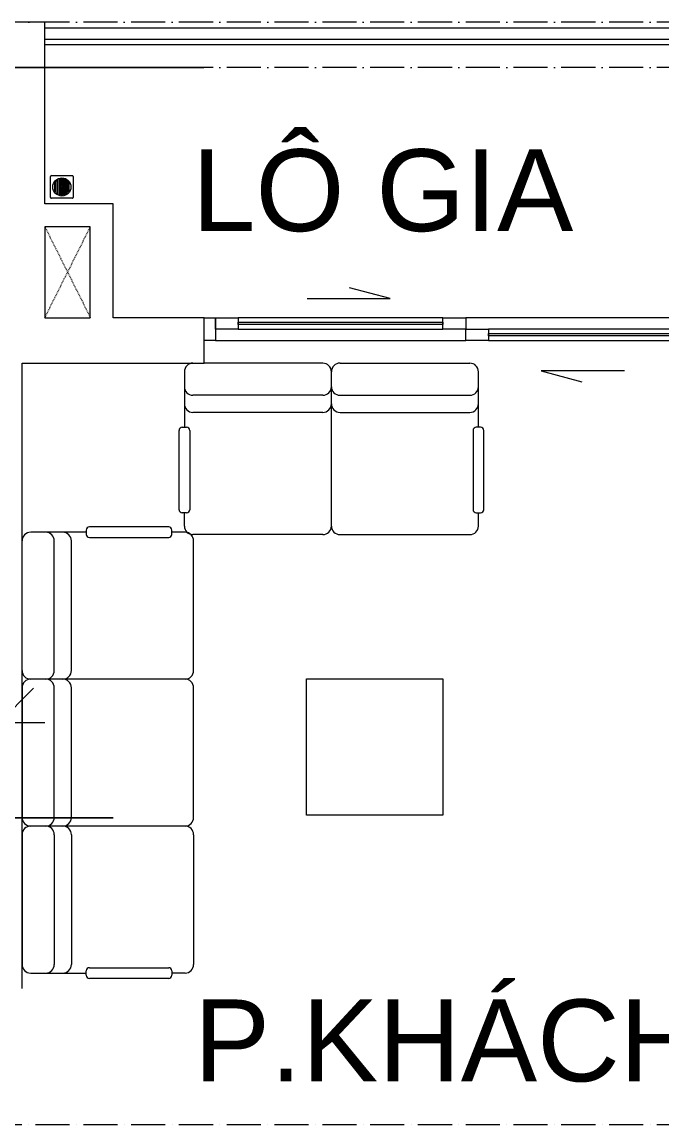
# Model space of a CAD drawing. Header units: millimetres. Extents: x -20144 to 122974, y -38328 to 48263.
# Drawn here: x 96971 to 99784, y 37750 to 42600 of the extents above; entities that cross this region are included whole.
import ezdxf

# ---------------------------------------------------------------- set-up
doc = ezdxf.new("R2010")
doc.units = ezdxf.units.MM
doc.linetypes.add('Dash', pattern=[6.35, 3.175, -3.175])
doc.linetypes.add('Grid Line', pattern=[4.2, 3, -0.6, 0, -0.6])
for name, color, linetype, lineweight in [('A-DETL-GENF', 31, 'Continuous', 5), ('A-DETL-GENF-HDLN', 161, 'Dash', 5), ('CHU', 181, 'Continuous', 5), ('CUA', 31, 'Continuous', 9), ('DIM', 1, 'Continuous', 5), ('DIM-200', 1, 'Continuous', 5), ('NET THAY 1', 41, 'Continuous', 5), ('NET-CAT', 3, 'Continuous', 15), ('NET-THAY', 2, 'Continuous', 9), ('THIET BI', 44, 'Continuous', 5), ('THIET-BI', 44, 'Continuous', 5), ('TRUC', 225, 'Continuous', 5)]:
    doc.layers.add(name, color=color, linetype=linetype, lineweight=lineweight)
doc.styles.add('Arial_3', font='arial_1.ttf', dxfattribs={"height": 400})
doc.styles.add('Arial_4', font='arial_1.ttf', dxfattribs={"height": 360})
doc.dimstyles.new('Diagonal_-_2mm_Arial', dxfattribs={"dimscale": 304.8, "dimtxt": 408.10376, "dimasz": 0.984252, "dimexe": 0.656168, "dimexo": 4.593176, "dimgap": 0.098425, "dimtad": 1, "dimdec": 0, "dimzin": 0, "dimdsep": 46, "dimtxsty": 'Arial_3', "dimblk1": 'OBLIQUE', "dimblk2": 'OBLIQUE', "dimsah": 1, "dimcen": 0.09, "dimdle": 0.656168, "dimazin": 0, "dimtfac": 1, "dimtdec": 4, "dimtix": 1, "dimtmove": 0, "dimatfit": 3, "dimfxl": 1, "dimtvp": 1, "dimtolj": 1, "dimtzin": 0, "dimlwd": 9, "dimlwe": 9, "dimarcsym": 2})

# ---------------------------------------------------------------- blocks, each defined once
blk = doc.blocks.new('CUA LO GIA _LUA_1 - CUA LO GIA _LUA_ 2300-1425465-MẶT BẰNG TẦNG 23')
at = {"layer": 'CUA'}
for p, q in [((-332.4, 133.9), (-511.1, 181.8)), ((-697.4, 133.9), (-332.4, 133.9)), ((-1150, -100), (-1150, 0)), ((-1150, 0), (-1100, 0)), ((-1100, -50), (-1100, 0)), ((-1100, 0), (-1000, 0)), ((-1100, 0), (-1100, -100)), ((-1000, 0), (-1000, -50)), ((-100, 0), (-1000, 0)), ((-100, -50), (-100, 0)), ((-100, 0), (0, 0)), ((0, 0), (0, -50)), ((1100, 0), (0, 0)), ((1100, -100), (1100, 0)), ((1100, 0), (1150, 0)), ((-1000, -30), (-1000, -20)), ((-1000, -20), (-100, -20)), ((-100, -30), (-1000, -30)), ((-100, -20), (-100, -30)), ((-1000, -50), (-1100, -50)), ((-1000, -50), (-100, -50)), ((0, -50), (-100, -50)), ((0, -100), (0, -50)), ((0, -50), (100, -50)), ((100, -50), (100, -100)), ((1000, -50), (100, -50)), ((100, -80), (100, -70)), ((100, -70), (1000, -70)), ((1000, -80), (100, -80)), ((1000, -100), (1000, -50)), ((1000, -50), (1100, -50)), ((1000, -70), (1000, -80)), ((1100, -50), (1100, -100)), ((-1100, -100), (-1150, -100)), ((-1100, -100), (0, -100)), ((100, -100), (0, -100)), ((100, -100), (1000, -100)), ((1100, -100), (1000, -100)), ((1150, -100), (1100, -100)), ((332.4, -183.9), (511.1, -231.8)), ((697.4, -183.9), (332.4, -183.9))]:
    blk.add_line(p, q, dxfattribs=at)
blk = doc.blocks.new('X-SOFA - X-SOFA-1425466-MẶT BẰNG TẦNG 23')
at = {"layer": 'THIET BI'}
for p, q in [((-658.4, 959.8), (-658.4, 978.7)), ((-644.3, 992.8), (-295.7, 992.8)), ((-281.5, 978.7), (-281.5, 959.8)), ((-753.8, 360.8), (-753.8, 931.5)), ((-716.2, 969.2), (-658.4, 969.2)), ((-295.7, 945.7), (-644.3, 945.7)), ((-103.7, 969.2), (-281.5, 969.2)), ((-216.7, 360.8), (-216.7, 931.5)), ((-141.3, 360.8), (-141.3, 931.5)), ((-37.7, 969.2), (-103.7, 969.2)), ((0, 360.8), (0, 931.5)), ((-716.2, 323.1), (-37.7, 323.1)), ((-1850, 275), (-1250, 275)), ((-1850, -325), (-1850, 275)), ((-1850, -325), (-1850, 275)), ((-1850, 275), (-1250, 275)), ((-1250, 275), (-1250, -325)), ((-1250, 275), (-1250, -325)), ((-753.8, 285.4), (-753.8, -285.4)), ((-216.7, 285.4), (-216.7, -285.4)), ((-141.3, 285.4), (-141.3, -285.4)), ((0, -285.4), (0, 285.4)), ((-1250, -325), (-1850, -325)), ((-1250, -325), (-1850, -325)), ((-716.2, -323.1), (-103.7, -323.1)), ((-103.7, -323.1), (-37.7, -323.1)), ((-753.8, -360.8), (-753.8, -931.5)), ((-216.7, -360.8), (-216.7, -931.5)), ((-141.3, -360.8), (-141.3, -931.5)), ((0, -360.8), (0, -931.5)), ((-716.2, -969.2), (-658.4, -969.2)), ((-658.4, -959.8), (-658.4, -978.7)), ((-295.7, -945.7), (-644.3, -945.7)), ((-281.5, -978.7), (-281.5, -959.8)), ((-281.5, -969.2), (-103.7, -969.2)), ((-103.7, -969.2), (-37.7, -969.2)), ((-644.3, -992.8), (-295.7, -992.8))]:
    blk.add_line(p, q, dxfattribs=at)
for centre, radius, start, end in [((-644.3, 978.7), 14.1, 90, 180), ((-295.7, 978.7), 14.1, 0, 90), ((-716.2, 931.5), 37.7, 90, 180), ((-644.3, 959.8), 14.1, 180, 270), ((-295.7, 959.8), 14.1, 270, 0), ((-179, 931.5), 37.7, 90, 180), ((-103.7, 931.5), 37.7, 90, 180), ((-37.7, 931.5), 37.7, 0, 90), ((-716.2, 360.8), 37.7, 180, 270), ((-179, 360.8), 37.7, 180, 270), ((-103.7, 360.8), 37.7, 180, 270), ((-37.7, 360.8), 37.7, 270, 0), ((-716.2, 285.4), 37.7, 90, 180), ((-179, 285.4), 37.7, 90, 180), ((-103.7, 285.4), 37.7, 90, 180), ((-37.7, 285.4), 37.7, 360, 90), ((-716.2, -285.4), 37.7, 180, 270), ((-179, -285.4), 37.7, 180, 270), ((-103.7, -285.4), 37.7, 180, 270), ((-37.7, -285.4), 37.7, 270, 0), ((-716.2, -360.8), 37.7, 90, 180), ((-179, -360.8), 37.7, 90, 180), ((-103.7, -360.8), 37.7, 90, 180), ((-37.7, -360.8), 37.7, 360, 90), ((-716.2, -931.5), 37.7, 180, 270), ((-644.3, -959.8), 14.1, 90, 180), ((-295.7, -959.8), 14.1, 0, 90), ((-179, -931.5), 37.7, 180, 270), ((-103.7, -931.5), 37.7, 180, 270), ((-37.7, -931.5), 37.7, 270, 0), ((-644.3, -978.7), 14.1, 180, 270), ((-295.7, -978.7), 14.1, 270, 0)]:
    blk.add_arc(centre, radius, start, end, dxfattribs=at)
blk = doc.blocks.new('X-SOFA - X-SOFA-1425467-MẶT BẰNG TẦNG 23')
at = {"layer": 'THIET BI'}
for p, q in [((-716.2, 646.2), (-658.4, 646.2)), ((-658.4, 636.7), (-658.4, 655.6)), ((-644.3, 669.7), (-295.7, 669.7)), ((-281.5, 655.6), (-281.5, 636.7)), ((-103.7, 646.2), (-281.5, 646.2)), ((-37.7, 646.2), (-103.7, 646.2)), ((-753.8, 37.7), (-753.8, 608.5)), ((-295.7, 622.6), (-644.3, 622.6)), ((-216.7, 37.7), (-216.7, 608.5)), ((-141.3, 37.7), (-141.3, 608.5)), ((0, 37.7), (0, 559.8)), ((-716.2, 0), (-103.7, 0)), ((-103.7, 0), (-37.7, 0)), ((-753.8, -37.7), (-753.8, -608.5)), ((-216.7, -37.7), (-216.7, -608.5)), ((-141.3, -37.7), (-141.3, -608.5)), ((0, -37.7), (0, -608.5)), ((-295.7, -622.6), (-644.3, -622.6)), ((-716.2, -646.2), (-658.4, -646.2)), ((-658.4, -636.7), (-658.4, -655.6)), ((-644.3, -669.7), (-295.7, -669.7)), ((-281.5, -655.6), (-281.5, -636.7)), ((-281.5, -646.2), (-103.7, -646.2)), ((-103.7, -646.2), (-37.7, -646.2))]:
    blk.add_line(p, q, dxfattribs=at)
for centre, radius, start, end in [((-716.2, 608.5), 37.7, 90, 180), ((-644.3, 655.6), 14.1, 90, 180), ((-644.3, 636.7), 14.1, 180, 270), ((-295.7, 655.6), 14.1, 0, 90), ((-295.7, 636.7), 14.1, 270, 0), ((-179, 608.5), 37.7, 90, 180), ((-103.7, 608.5), 37.7, 90, 180), ((-37.7, 608.5), 37.7, 360, 90), ((-716.2, 37.7), 37.7, 180, 270), ((-179, 37.7), 37.7, 180, 270), ((-103.7, 37.7), 37.7, 180, 270), ((-37.7, 37.7), 37.7, 270, 0), ((-716.2, -37.7), 37.7, 90, 180), ((-179, -37.7), 37.7, 90, 180), ((-103.7, -37.7), 37.7, 90, 180), ((-37.7, -37.7), 37.7, 360, 90), ((-716.2, -608.5), 37.7, 180, 270), ((-644.3, -636.7), 14.1, 90, 180), ((-295.7, -636.7), 14.1, 0, 90), ((-179, -608.5), 37.7, 180, 270), ((-103.7, -608.5), 37.7, 180, 270), ((-37.7, -608.5), 37.7, 270, 0), ((-644.3, -655.6), 14.1, 180, 270), ((-295.7, -655.6), 14.1, 270, 0)]:
    blk.add_arc(centre, radius, start, end, dxfattribs=at)
blk = doc.blocks.new('X-PHEU - X-PHEU-1231512-MẶT BẰNG TẦNG 23')
at = {"layer": 'THIET-BI'}
for p, q in [((25, 29), (25, 121)), ((29, 125), (121, 125)), ((47.5, 51.8), (47.5, 98.2)), ((52.5, 103.1), (52.5, 46.9)), ((57.5, 43.5), (57.5, 106.5)), ((62.5, 108.8), (62.5, 41.2)), ((67.5, 39.8), (67.5, 110.2)), ((72.5, 110.9), (72.5, 78.1)), ((77.5, 78.1), (77.5, 110.9)), ((82.5, 110.2), (82.5, 39.8)), ((87.5, 41.2), (87.5, 108.8)), ((92.5, 106.5), (92.5, 43.5)), ((97.5, 46.9), (97.5, 103.1)), ((102.5, 98.2), (102.5, 51.8)), ((125, 121), (125, 29)), ((42.5, 90.5), (42.5, 59.5)), ((72.5, 71.9), (72.5, 39.1)), ((77.5, 39.1), (77.5, 71.9)), ((107.5, 59.5), (107.5, 90.5)), ((121, 25), (29, 25))]:
    blk.add_line(p, q, dxfattribs=at)
blk.add_circle((75, 75), 40, dxfattribs=at)
for centre, radius, start, end in [((29, 121), 4, 90, 180), ((75, 75), 36, 139.8082, 154.5256), ((75, 75), 36, 119.0853, 128.6822), ((75, 75), 36, 102.0247, 110.3175), ((75, 75), 36, 90, 93.9821), ((75, 75), 36, 86.0179, 90), ((75, 75), 36, 69.6825, 77.9753), ((75, 75), 36, 51.3178, 60.9147), ((75, 75), 36, 25.4744, 40.1918), ((121, 121), 4, 0, 90), ((75, 75), 36, 205.4744, 220.1918), ((75, 75), 4, 128.6822, 231.3178), ((75, 75), 4, 308.6822, 51.3178), ((75, 75), 36, 319.8082, 334.5256), ((29, 29), 4, 180, 270), ((75, 75), 36, 231.3178, 240.9147), ((75, 75), 36, 249.6825, 257.9753), ((75, 75), 36, 266.0179, 270), ((75, 75), 36, 270, 273.9821), ((75, 75), 36, 282.0247, 290.3175), ((75, 75), 36, 299.0853, 308.6822), ((121, 29), 4, 270, 360)]:
    blk.add_arc(centre, radius, start, end, dxfattribs=at)
blk = doc.blocks.new('Family1 - Family1 2-1425483-MẶT BẰNG TẦNG 23')
at = {"layer": 'A-DETL-GENF'}
for p, q in [((200, 400), (0, 400)), ((0, 400), (0, 0)), ((200, 0), (200, 400)), ((0, 0), (200, 0))]:
    blk.add_line(p, q, dxfattribs=at)
at = {"layer": 'A-DETL-GENF-HDLN'}
for p, q in [((0, 400), (200, 0.8)), ((0, 0), (200, 399.2))]:
    blk.add_line(p, q, dxfattribs=at)
blk = doc.blocks.new('DIMBLOCK110-MẶT BẰNG TẦNG 23')
at = {"layer": 'DIM-200', "lineweight": 9, "transparency": 16777216}
for p, q in [((93871.5, 38332.2), (93871.5, 39720.1)), ((96871.5, 38332.2), (96871.5, 39720.1)), ((93871.5, 39520.1), (94021.5, 39670.1)), ((96871.5, 39520.1), (97021.5, 39670.1)), ((93671.5, 39520.1), (97071.5, 39520.1)), ((93871.5, 39520.1), (93721.5, 39370.1)), ((93871.5, 39520.1), (93871.5, 38332.2)), ((96871.5, 39520.1), (96721.5, 39370.1)), ((96871.5, 39520.1), (96871.5, 38332.2))]:
    blk.add_line(p, q, dxfattribs=at)
at = {"layer": 'DIM-200', "color": 0, "lineweight": 9, "transparency": 16777216, "insert": (94756.2, 40069.4), "char_height": 400, "width": 1476.708, "attachment_point": 1, "line_spacing_factor": 0.941778, "style": 'Arial_3'}
blk.add_mtext('3000', dxfattribs=at)
blk = doc.blocks.new('_Oblique')
at = {"color": 0, "linetype": 'ByBlock', "lineweight": -2}
blk.add_line((-0.5, -0.5), (0.5, 0.5), dxfattribs=at)
blk = doc.blocks.new('DIMBLOCK111-MẶT BẰNG TẦNG 23')
at = {"layer": 'DIM-200', "lineweight": 9, "transparency": 16777216}
for p, q in [((96582.3, 38899.9), (96582.3, 42599.9)), ((96582.3, 42399.9), (96432.3, 42549.9)), ((97770.2, 42399.9), (96382.3, 42399.9)), ((96582.3, 42399.9), (96732.3, 42249.9)), ((96582.3, 42399.9), (97770.2, 42399.9)), ((96582.3, 39099.9), (96432.3, 39249.9)), ((97371.5, 39099.9), (96382.3, 39099.9)), ((96582.3, 39099.9), (96732.3, 38949.9)), ((96582.3, 39099.9), (97371.5, 39099.9))]:
    blk.add_line(p, q, dxfattribs=at)
at = {"layer": 'DIM-200', "color": 0, "lineweight": 9, "transparency": 16777216, "insert": (96033, 40134.6), "char_height": 400, "width": 1476.708, "attachment_point": 1, "rotation": 90, "line_spacing_factor": 0.941778, "style": 'Arial_3'}
blk.add_mtext('3300', dxfattribs=at)

msp = doc.modelspace()

# ---------------------------------------------------------------- linework, layer by layer
at = {"layer": 'NET THAY 1'}
for p, q in [((97071.5, 42525, 0), (97071.5, 42575, 0)), ((97071.5, 42575, 0), (100071.5, 42575, 0)), ((97071.5, 42525, 0), (100071.5, 42525, 0))]:
    msp.add_line(p, q, dxfattribs=at)
at = {"layer": 'NET-CAT'}
for p, q in [((97071.5, 42599.9), (96471.5, 42599.9)), ((97071.5, 41799.9), (97071.5, 42599.9)), ((97371.5, 41799.9), (97071.5, 41799.9)), ((97371.5, 41299.9), (97371.5, 41799.9)), ((97771.5, 41299.9), (97371.5, 41299.9)), ((97771.5, 41099.9), (97771.5, 41299.9)), ((96971.5, 41099.9), (97771.5, 41099.9)), ((96971.5, 38349.9), (96971.5, 41099.9))]:
    msp.add_line(p, q, dxfattribs=at)
at = {"layer": 'NET-THAY'}
msp.add_line((100071.5, 42500.1, 0), (97071.5, 42500.1, 0), dxfattribs=at)
at = {"layer": 'TRUC', "linetype": 'Grid Line', "ltscale": 50}
for p, q in [((119871.5, 42599.9), (65834.6, 42599.9)), ((119871.5, 42399.9), (62463.9, 42399.9)), ((119871.5, 37749.9), (64778.6, 37749.9))]:
    msp.add_line(p, q, dxfattribs=at)

# ---------------------------------------------------------------- block references
at = {"layer": 'A-DETL-GENF'}
msp.add_blockref('Family1 - Family1 2-1425483-MẶT BẰNG TẦNG 23', (97071.5, 41299.9), dxfattribs=at)
at = {"layer": 'CUA', "rotation": 180}
msp.add_blockref('CUA LO GIA _LUA_1 - CUA LO GIA _LUA_ 2300-1425465-MẶT BẰNG TẦNG 23', (98921.5, 41199.9), dxfattribs=at)
at = {"layer": 'THIET BI'}
for name, p, rotation in [('X-SOFA - X-SOFA-1425467-MẶT BẰNG TẦNG 23', (98331.3, 41099.9), 89.99999999999972), ('X-SOFA - X-SOFA-1425466-MẶT BẰNG TẦNG 23', (96971.6, 39387.2), 180)]:
    msp.add_blockref(name, p, dxfattribs=dict(at, rotation=rotation))
at = {"layer": 'THIET-BI'}
msp.add_blockref('X-PHEU - X-PHEU-1231512-MẶT BẰNG TẦNG 23', (97071.5, 41799.9), dxfattribs=at)

# ---------------------------------------------------------------- texts
at = {"layer": 'CHU', "color": 7, "char_height": 360, "attachment_point": 3, "line_spacing_factor": 0.936439, "style": 'Arial_4'}
for s, insert, width in [('\\pt2540.0016,5079.9996,7620.0012,10159.9992,12700.0008,15239.9988,17780.0004,20319.9984,22860,25400.0016,27939.9996,30480.0012,33019.9992,35560.0008,38099.9988,40640.0004,43179.9984,45720,48260.0016,50799.9996,53340.0012,55879.9992,58420.0008,60959.9988,63500.0004,66039.9984,68580,71120.0016,73659.9996,76200.0012,78739.9992,81280.0008;LÔ GIA', (99394.6, 42040.5), 3043.181), ('\\pt2540.0016,5079.9996,7620.0012,10159.9992,12700.0008,15239.9988,17780.0004,20319.9984,22860,25400.0016,27939.9996,30480.0012,33019.9992,35560.0008,38099.9988,40640.0004,43179.9984,45720,48260.0016,50799.9996,53340.0012,55879.9992,58420.0008,60959.9988,63500.0004,66039.9984,68580,71120.0016,73659.9996,76200.0012,78739.9992,81280.0008;P.KHÁCH', (99961.7, 38301.7), 2217.96)]:
    msp.add_mtext(s, dxfattribs=dict(at, insert=insert, width=width))

# ---------------------------------------------------------------- dimensions: what is measured, and where the dimension line sits
at = {"layer": 'DIM', "lineweight": 9}
dim = msp.add_linear_dim(base=(96582.3, 42399.9), p1=(95971.5, 39099.9), p2=(96370.2, 42399.9), angle=90, dimstyle='Diagonal_-_2mm_Arial', override={"dimpost": '<>', "dimfxl": 3323.993507}, dxfattribs=at)
dim.commit()
dim.dimension.update_dxf_attribs({"geometry": 'DIMBLOCK111-MẶT BẰNG TẦNG 23', "text_midpoint": (96347.9, 40749.9)})
dim = msp.add_linear_dim(base=(96871.5, 39520.1), p1=(93871.5, 39732.2), p2=(96871.5, 39732.2), dimstyle='Diagonal_-_2mm_Arial', override={"dimpost": '<>', "dimfxl": 3000}, dxfattribs=at)
dim.commit()
dim.dimension.update_dxf_attribs({"geometry": 'DIMBLOCK110-MẶT BẰNG TẦNG 23', "text_midpoint": (95371.5, 39754.4)})

doc.saveas('drawing.dxf')
